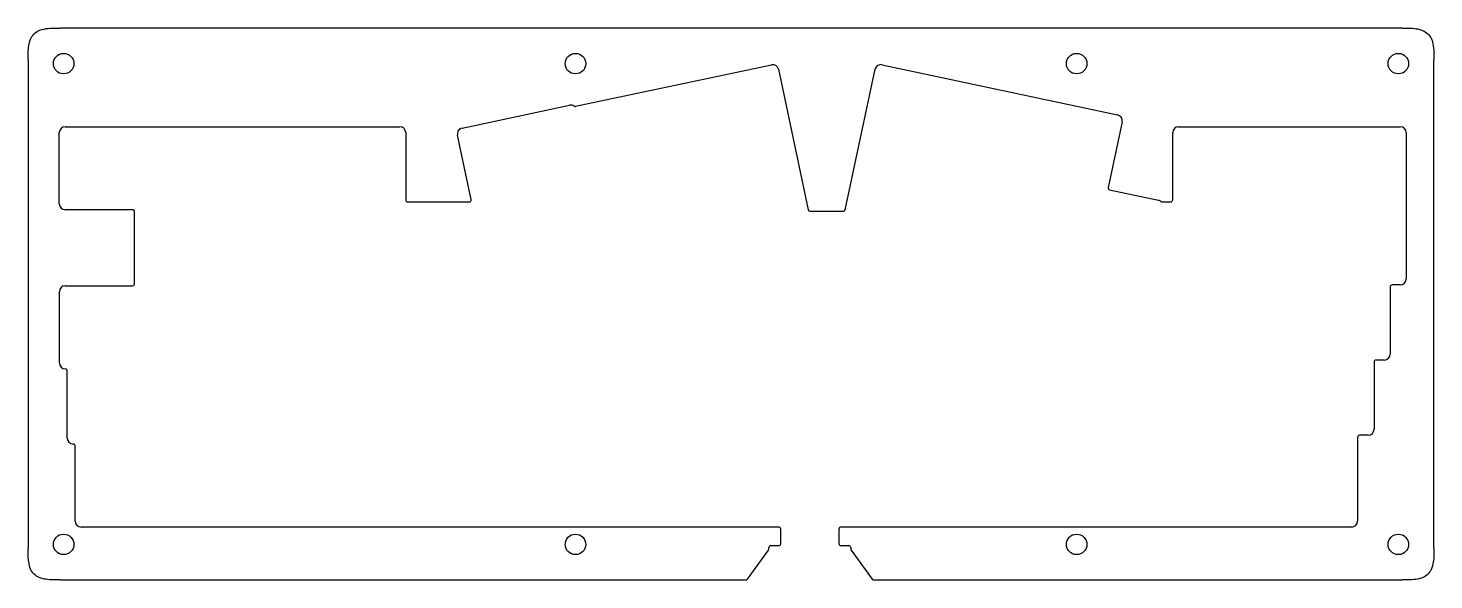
# Model space of a CAD drawing. Header units: millimetres. Extents: x -367 to -11, y 7 to 147.
import ezdxf

# ---------------------------------------------------------------- set-up
doc = ezdxf.new("R2010")
doc.units = ezdxf.units.MM
doc.layers.get('0').update_dxf_attribs({"linetype": 'CONTINUOUS'})

msp = doc.modelspace()

# ---------------------------------------------------------------- linework, layer by layer
for p, q in [((-18.96, 147.33), (-358.96, 147.33)), ((-366.96, 139.33), (-366.96, 15.45)), ((-10.96, 15.45), (-10.96, 139.33)), ((-228.31, 127.5), (-178.73, 138.03)), ((-176.95, 136.88), (-169.39, 101.29)), ((-160.01, 101.29), (-152.44, 136.88)), ((-150.67, 138.03), (-91.08, 125.37)), ((-257.07, 121.99), (-229.83, 127.78)), ((-357.56, 122.33), (-272.83, 122.33)), ((-89.93, 123.59), (-93.47, 106.91)), ((-75.61, 122.33), (-19.46, 122.33)), ((-359.06, 102.78), (-359.06, 120.83)), ((-271.33, 120.83), (-271.33, 103.78)), ((-254.75, 103.88), (-258.23, 120.21)), ((-77.11, 103.78), (-77.11, 120.83)), ((-17.96, 120.83), (-17.96, 83.73)), ((-270.83, 103.28), (-255.24, 103.28)), ((-93.09, 106.32), (-80.71, 103.69)), ((-79.76, 103.28), (-77.61, 103.28)), ((-340.51, 101.28), (-357.56, 101.28)), ((-340.01, 82.5), (-340.01, 100.78)), ((-168.9, 100.89), (-160.5, 100.89)), ((-357.55, 82), (-340.51, 82)), ((-19.46, 82.23), (-21.54, 82.23)), ((-359.05, 62.45), (-359.05, 80.5)), ((-22.04, 81.73), (-22.04, 64.68)), ((-26.11, 62.68), (-26.11, 45.63)), ((-23.54, 63.18), (-25.61, 63.18)), ((-357.05, 43.4), (-357.05, 60.45)), ((-30.28, 43.63), (-30.28, 23.85)), ((-27.61, 44.13), (-29.78, 44.13)), ((-355.05, 22.35), (-355.05, 41.4)), ((-30.28, 23.85), (-30.28, 22.35)), ((-176.86, 20.85), (-353.55, 20.85)), ((-176.36, 16.63), (-176.36, 20.35)), ((-161.65, 20.35), (-161.65, 16.63)), ((-31.78, 20.85), (-161.15, 20.85)), ((-184.76, 7.66), (-179.45, 15)), ((-179.36, 15.3), (-179.36, 15.63)), ((-178.86, 16.13), (-176.86, 16.13)), ((-161.15, 16.13), (-159.15, 16.13)), ((-158.65, 15.63), (-158.65, 15.3)), ((-158.56, 15), (-153.2, 7.65)), ((-358.96, 7.45), (-185.17, 7.45)), ((-152.79, 7.45), (-18.96, 7.45))]:
    msp.add_line(p, q)
for centre in [(-357.96, 138.33), (-228.34, 138.33), (-101.43, 138.33), (-19.96, 138.33), (-357.96, 16.45), (-228.34, 16.45), (-101.43, 16.45), (-19.96, 16.45)]:
    msp.add_circle(centre, 2.6)
for centre, radius, start, end in [((-178.42, 136.57), 1.5, 12, 102), ((-150.98, 136.57), 1.5, 78, 168), ((-229.52, 126.32), 1.5, 56.5872, 102), ((-228.42, 127.98), 0.5, 236.5872, 282), ((-91.4, 123.9), 1.5, -12, 78), ((-357.56, 120.83), 1.5, 90, 180), ((-272.83, 120.83), 1.5, 0, 90), ((-256.76, 120.53), 1.5, 102, 192), ((-75.61, 120.83), 1.5, 90, 180), ((-19.46, 120.83), 1.5, 0, 90), ((-92.98, 106.81), 0.5, 168, 258), ((-270.83, 103.78), 0.5, 180, 270), ((-255.24, 103.78), 0.5, -90, 12), ((-81.02, 102.22), 1.5, 51.0345, 78), ((-79.76, 103.78), 0.5, 231.0345, 270), ((-77.61, 103.78), 0.5, -90, 0), ((-357.56, 102.78), 1.5, 180, 270), ((-340.51, 100.78), 0.5, 0, 90), ((-168.9, 101.39), 0.5, 192, 270), ((-160.5, 101.39), 0.5, 270, 348), ((-357.55, 80.5), 1.5, 90, 180), ((-340.51, 82.5), 0.5, -90, 0), ((-21.54, 81.73), 0.5, 90, 180), ((-19.46, 83.73), 1.5, 270, 360), ((-23.54, 64.68), 1.5, -90, 0), ((-357.55, 62.45), 1.5, 180, 270), ((-357.55, 60.45), 0.5, 0, 90), ((-25.61, 62.68), 0.5, 90, 180), ((-355.55, 43.4), 1.5, 180, 270), ((-29.78, 43.63), 0.5, 90, 180), ((-27.61, 45.63), 1.5, -90, 0), ((-355.55, 41.4), 0.5, 0, 90), ((-353.55, 22.35), 1.5, 180, 270), ((-31.78, 22.35), 1.5, -90, 0), ((-176.86, 20.35), 0.5, 0, 90), ((-161.15, 20.35), 0.5, 90, 180), ((-179.86, 15.3), 0.5, 324.1469, 360), ((-178.86, 15.63), 0.5, 90, 180), ((-176.86, 16.63), 0.5, 270, 360), ((-161.15, 16.63), 0.5, 180, 270), ((-159.15, 15.63), 0.5, 0, 90), ((-158.15, 15.3), 0.5, 180, 216.0949), ((-185.17, 7.95), 0.5, 270, 324.1469), ((-152.79, 7.95), 0.5, 216.0949, 270)]:
    msp.add_arc(centre, radius, start, end)
for points in [[(-366.96, 139.33), (-366.96, 140.83), (-366.96, 142.15), (-366.6, 143.96), (-366.39, 144.6), (-365.74, 145.62), (-365.38, 146), (-364.47, 146.63), (-363.95, 146.84), (-362.16, 147.33), (-360.67, 147.33), (-358.96, 147.33)], [(-18.96, 147.33), (-17.46, 147.33), (-16.14, 147.33), (-14.34, 146.97), (-13.7, 146.76), (-12.68, 146.11), (-12.3, 145.75), (-11.67, 144.84), (-11.45, 144.33), (-10.96, 142.53), (-10.96, 141.04), (-10.96, 139.33)], [(-358.96, 7.45), (-360.46, 7.45), (-361.78, 7.45), (-363.59, 7.81), (-364.23, 8.02), (-365.25, 8.67), (-365.63, 9.04), (-366.26, 9.94), (-366.47, 10.46), (-366.96, 12.25), (-366.96, 13.74), (-366.96, 15.45)], [(-10.96, 15.45), (-10.96, 13.95), (-10.96, 12.63), (-11.32, 10.82), (-11.54, 10.18), (-12.19, 9.16), (-12.55, 8.78), (-13.45, 8.15), (-13.97, 7.94), (-15.77, 7.45), (-17.25, 7.45), (-18.96, 7.45)]]:
    msp.add_open_spline(points, degree=3, knots=[0, 0, 0, 0, 0.44962, 0.44962, 0.709331, 0.709331, 0.915613, 0.915613, 1.133551, 1.133551, 1.632537, 1.632537, 1.632537, 1.632537])

doc.saveas('drawing.dxf')
